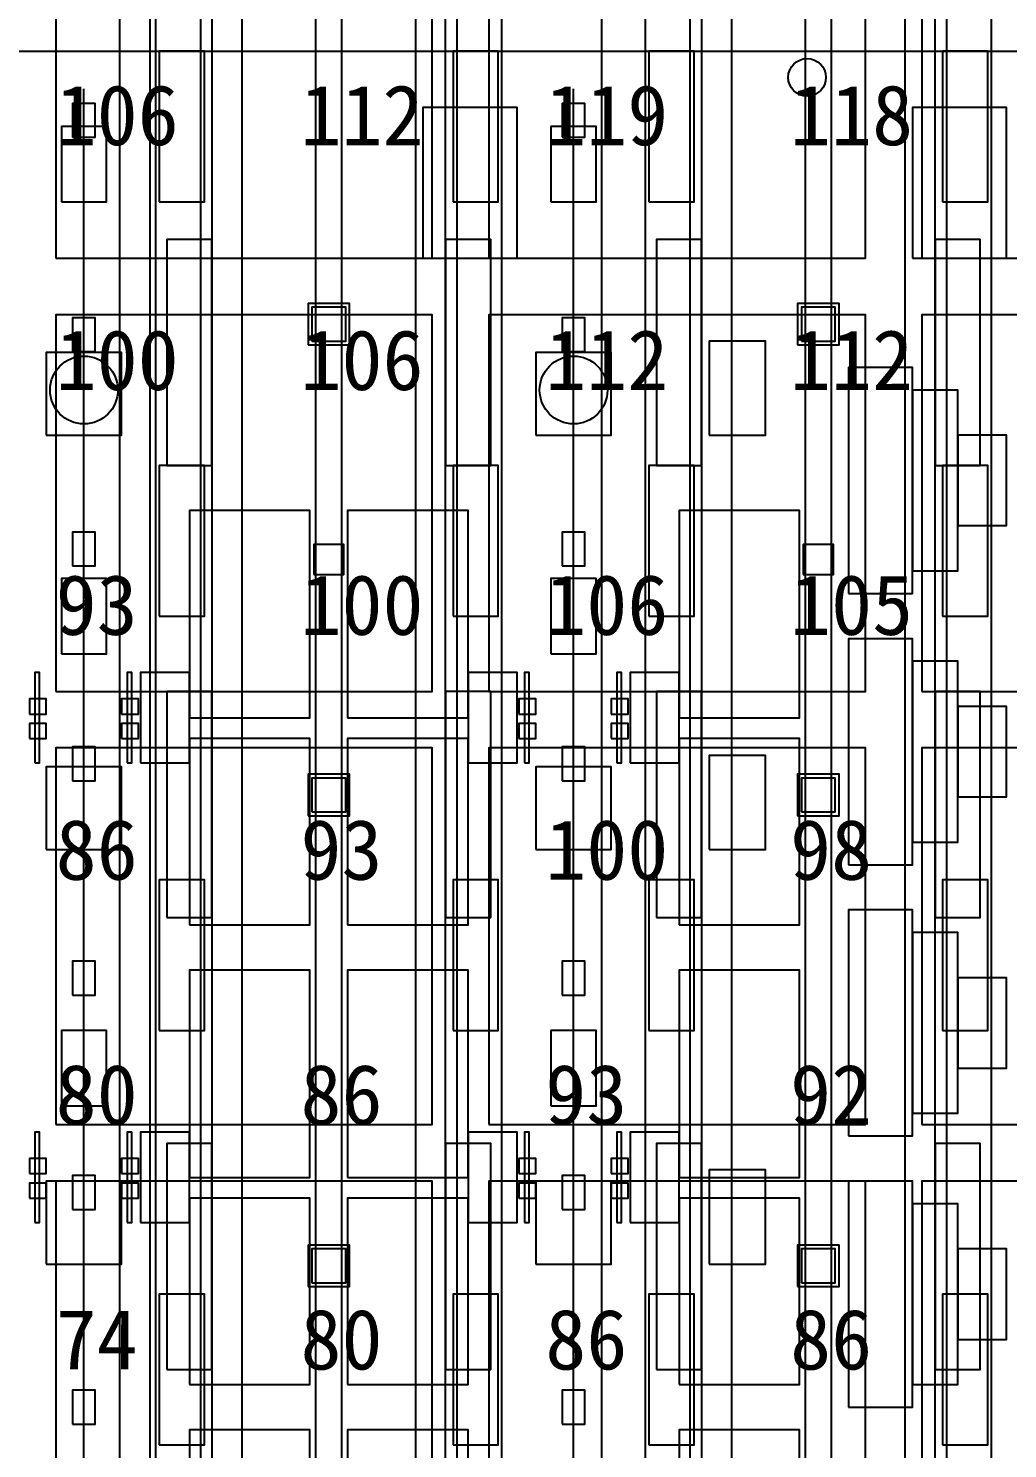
# Model space of a CAD drawing. Header units: metres. Extents: x -1640 to 1560, y -268 to 2338.
# Drawn here: x 124.78 to 150.78, y 1344.9 to 1382.6 of the extents above; entities that cross this region are included whole.
import ezdxf

# ---------------------------------------------------------------- set-up
doc = ezdxf.new("R2010")
doc.units = ezdxf.units.M
for name, color, linetype in [('1F_CHL', 4, 'Continuous'), ('1F_PUMP', 2, 'Continuous'), ('1F_SCR', 3, 'Continuous'), ('1F_STRUCT_COLUMN', 8, 'Continuous'), ('2F_CSF_LATERAL_RACK_CONCEPT', 9, 'Continuous'), ('2F_RFG', 5, 'Continuous'), ('2F_STRUCT_COLUMN', 8, 'Continuous'), ('2F_VMB', 6, 'Continuous'), ('3F_CLEANROOM_OVERHEAD_PIPE_DUCT_CONCEPT', 9, 'Continuous'), ('3F_EHS_EGRESS_DIST_M', 2, 'Continuous'), ('3F_EHS_EXTINGUISHER_HYDRANT_CABINET_CONCEPT', 1, 'Continuous'), ('3F_EHS_GAS_DETECTOR', 6, 'Continuous'), ('3F_ETCH', 2, 'Continuous'), ('3F_FOUP', 5, 'Continuous'), ('3F_OHT', 9, 'Continuous'), ('3F_OHTV', 1, 'Continuous'), ('3F_PHOTO', 1, 'Continuous'), ('3F_STK', 3, 'Continuous'), ('3F_STRUCT_COLUMN', 8, 'Continuous'), ('3F_TBAR', 6, 'Continuous'), ('4F_FFU', 1, 'Continuous'), ('4F_STRUCT_PLENUM_TRUSS_CONCEPT', 9, 'Continuous'), ('5F_CHL', 4, 'Continuous'), ('5F_PUMP', 2, 'Continuous'), ('5F_SCR', 3, 'Continuous'), ('5F_STRUCT_COLUMN', 8, 'Continuous'), ('6F_CSF_LATERAL_RACK_CONCEPT', 9, 'Continuous'), ('6F_RFG', 5, 'Continuous'), ('6F_STRUCT_COLUMN', 8, 'Continuous'), ('6F_VMB', 6, 'Continuous'), ('7F_CLEANROOM_OVERHEAD_PIPE_DUCT_CONCEPT', 9, 'Continuous'), ('7F_EHS_EGRESS_DIST_M', 2, 'Continuous'), ('7F_EHS_EXTINGUISHER_HYDRANT_CABINET_CONCEPT', 1, 'Continuous'), ('7F_EHS_GAS_DETECTOR', 6, 'Continuous'), ('7F_ETCH', 2, 'Continuous'), ('7F_FOUP', 5, 'Continuous'), ('7F_OHT', 9, 'Continuous'), ('7F_OHTV', 1, 'Continuous'), ('7F_PHOTO', 1, 'Continuous'), ('7F_STK', 3, 'Continuous'), ('7F_STRUCT_COLUMN', 8, 'Continuous'), ('7F_TBAR', 6, 'Continuous'), ('8F_FFU', 1, 'Continuous'), ('8F_STRUCT_PLENUM_TRUSS_CONCEPT', 9, 'Continuous'), ('UTIL_ELEC.LV_CONCEPT', 2, 'Continuous'), ('UTIL_PCW.R_CONCEPT', 1, 'Continuous'), ('UTIL_PCW.S_CONCEPT', 6, 'Continuous')]:
    doc.layers.add(name, color=color, linetype=linetype)

msp = doc.modelspace()

# ---------------------------------------------------------------- linework, layer by layer
at = {"layer": '1F_CHL'}
for points in [[(142.85, 1371.8), (144.35, 1371.8), (144.35, 1374.3), (142.85, 1374.3)], [(142.85, 1360.8), (144.35, 1360.8), (144.35, 1363.3), (142.85, 1363.3)], [(142.85, 1349.8), (144.35, 1349.8), (144.35, 1352.3), (142.85, 1352.3)]]:
    msp.add_lwpolyline(points, close=True, dxfattribs=at)
at = {"layer": '1F_PUMP'}
for points in [[(128.25, 1378), (129.45, 1378), (129.45, 1382), (128.25, 1382)], [(136.05, 1378), (137.25, 1378), (137.25, 1382), (136.05, 1382)], [(141.25, 1378), (142.45, 1378), (142.45, 1382), (141.25, 1382)], [(149.05, 1378), (150.25, 1378), (150.25, 1382), (149.05, 1382)], [(128.25, 1367), (129.45, 1367), (129.45, 1371), (128.25, 1371)], [(136.05, 1367), (137.25, 1367), (137.25, 1371), (136.05, 1371)], [(141.25, 1367), (142.45, 1367), (142.45, 1371), (141.25, 1371)], [(149.05, 1367), (150.25, 1367), (150.25, 1371), (149.05, 1371)], [(128.25, 1356), (129.45, 1356), (129.45, 1360), (128.25, 1360)], [(136.05, 1356), (137.25, 1356), (137.25, 1360), (136.05, 1360)], [(141.25, 1356), (142.45, 1356), (142.45, 1360), (141.25, 1360)], [(149.05, 1356), (150.25, 1356), (150.25, 1360), (149.05, 1360)], [(128.25, 1345), (129.45, 1345), (129.45, 1349), (128.25, 1349)], [(136.05, 1345), (137.25, 1345), (137.25, 1349), (136.05, 1349)], [(141.25, 1345), (142.45, 1345), (142.45, 1349), (141.25, 1349)], [(149.05, 1345), (150.25, 1345), (150.25, 1349), (149.05, 1349)]]:
    msp.add_lwpolyline(points, close=True, dxfattribs=at)
at = {"layer": '1F_SCR'}
for points in [[(125.25, 1371.8), (127.25, 1371.8), (127.25, 1374), (125.25, 1374)], [(138.25, 1371.8), (140.25, 1371.8), (140.25, 1374), (138.25, 1374)], [(125.25, 1360.8), (127.25, 1360.8), (127.25, 1363), (125.25, 1363)], [(138.25, 1360.8), (140.25, 1360.8), (140.25, 1363), (138.25, 1363)], [(125.25, 1349.8), (127.25, 1349.8), (127.25, 1352), (125.25, 1352)], [(138.25, 1349.8), (140.25, 1349.8), (140.25, 1352), (138.25, 1352)]]:
    msp.add_lwpolyline(points, close=True, dxfattribs=at)
at = {"layer": '1F_STRUCT_COLUMN'}
for points in [[(132.2, 1374.2), (133.3, 1374.2), (133.3, 1375.3), (132.2, 1375.3)], [(145.2, 1374.2), (146.3, 1374.2), (146.3, 1375.3), (145.2, 1375.3)], [(132.2, 1361.7), (133.3, 1361.7), (133.3, 1362.8), (132.2, 1362.8)], [(145.2, 1361.7), (146.3, 1361.7), (146.3, 1362.8), (145.2, 1362.8)], [(132.2, 1349.2), (133.3, 1349.2), (133.3, 1350.3), (132.2, 1350.3)], [(145.2, 1349.2), (146.3, 1349.2), (146.3, 1350.3), (145.2, 1350.3)]]:
    msp.add_lwpolyline(points, close=True, dxfattribs=at)
at = {"layer": '2F_CSF_LATERAL_RACK_CONCEPT'}
for points in [[(129.65, 1310), (130.45, 1310), (130.45, 1460), (129.65, 1460)], [(135.05, 1310), (135.85, 1310), (135.85, 1460), (135.05, 1460)], [(142.65, 1310), (143.45, 1310), (143.45, 1460), (142.65, 1460)], [(148.05, 1310), (148.85, 1310), (148.85, 1460), (148.05, 1460)]]:
    msp.add_lwpolyline(points, close=True, dxfattribs=at)
at = {"layer": '2F_RFG'}
for points in [[(128.45, 1371), (129.65, 1371), (129.65, 1377), (128.45, 1377)], [(135.85, 1371), (137.05, 1371), (137.05, 1377), (135.85, 1377)], [(141.45, 1371), (142.65, 1371), (142.65, 1377), (141.45, 1377)], [(148.85, 1371), (150.05, 1371), (150.05, 1377), (148.85, 1377)], [(128.45, 1359), (129.65, 1359), (129.65, 1365), (128.45, 1365)], [(135.85, 1359), (137.05, 1359), (137.05, 1365), (135.85, 1365)], [(141.45, 1359), (142.65, 1359), (142.65, 1365), (141.45, 1365)], [(148.85, 1359), (150.05, 1359), (150.05, 1365), (148.85, 1365)], [(128.45, 1347), (129.65, 1347), (129.65, 1353), (128.45, 1353)], [(135.85, 1347), (137.05, 1347), (137.05, 1353), (135.85, 1353)], [(141.45, 1347), (142.65, 1347), (142.65, 1353), (141.45, 1353)], [(148.85, 1347), (150.05, 1347), (150.05, 1353), (148.85, 1353)]]:
    msp.add_lwpolyline(points, close=True, dxfattribs=at)
at = {"layer": '2F_STRUCT_COLUMN'}
for points in [[(132.3, 1374.3), (133.2, 1374.3), (133.2, 1375.2), (132.3, 1375.2)], [(145.3, 1374.3), (146.2, 1374.3), (146.2, 1375.2), (145.3, 1375.2)], [(132.3, 1361.8), (133.2, 1361.8), (133.2, 1362.7), (132.3, 1362.7)], [(145.3, 1361.8), (146.2, 1361.8), (146.2, 1362.7), (145.3, 1362.7)], [(132.3, 1349.3), (133.2, 1349.3), (133.2, 1350.2), (132.3, 1350.2)], [(145.3, 1349.3), (146.2, 1349.3), (146.2, 1350.2), (145.3, 1350.2)]]:
    msp.add_lwpolyline(points, close=True, dxfattribs=at)
at = {"layer": '2F_VMB'}
for points in [[(125.65, 1378), (126.85, 1378), (126.85, 1380), (125.65, 1380)], [(138.65, 1378), (139.85, 1378), (139.85, 1380), (138.65, 1380)], [(125.65, 1366), (126.85, 1366), (126.85, 1368), (125.65, 1368)], [(138.65, 1366), (139.85, 1366), (139.85, 1368), (138.65, 1368)], [(125.65, 1354), (126.85, 1354), (126.85, 1356), (125.65, 1356)], [(138.65, 1354), (139.85, 1354), (139.85, 1356), (138.65, 1356)]]:
    msp.add_lwpolyline(points, close=True, dxfattribs=at)
at = {"layer": '3F_CLEANROOM_OVERHEAD_PIPE_DUCT_CONCEPT'}
for points in [[(128.15, 1309), (129.35, 1309), (129.35, 1461), (128.15, 1461)], [(136.15, 1309), (137.35, 1309), (137.35, 1461), (136.15, 1461)], [(141.15, 1309), (142.35, 1309), (142.35, 1461), (141.15, 1461)], [(149.15, 1309), (150.35, 1309), (150.35, 1461), (149.15, 1461)]]:
    msp.add_lwpolyline(points, close=True, dxfattribs=at)
at = {"layer": '3F_EHS_EXTINGUISHER_HYDRANT_CABINET_CONCEPT'}
msp.add_circle((145.45, 1381.3), 0.5, dxfattribs=at)
at = {"layer": '3F_EHS_GAS_DETECTOR'}
for centre in [(126.25, 1373), (139.25, 1373)]:
    msp.add_circle(centre, 0.9, dxfattribs=at)
at = {"layer": '3F_ETCH'}
for points in [[(146.55, 1367.6), (148.25, 1367.6), (148.25, 1373.6), (146.55, 1373.6)], [(148.25, 1368.2), (149.45, 1368.2), (149.45, 1373), (148.25, 1373)], [(149.45, 1369.4), (150.75, 1369.4), (150.75, 1371.8), (149.45, 1371.8)], [(146.55, 1360.4), (148.25, 1360.4), (148.25, 1366.4), (146.55, 1366.4)], [(148.25, 1361), (149.45, 1361), (149.45, 1365.8), (148.25, 1365.8)], [(149.45, 1362.2), (150.75, 1362.2), (150.75, 1364.6), (149.45, 1364.6)], [(146.55, 1353.2), (148.25, 1353.2), (148.25, 1359.2), (146.55, 1359.2)], [(148.25, 1353.8), (149.45, 1353.8), (149.45, 1358.6), (148.25, 1358.6)], [(149.45, 1355), (150.75, 1355), (150.75, 1357.4), (149.45, 1357.4)], [(146.55, 1346), (148.25, 1346), (148.25, 1352), (146.55, 1352)], [(148.25, 1346.6), (149.45, 1346.6), (149.45, 1351.4), (148.25, 1351.4)], [(149.45, 1347.8), (150.75, 1347.8), (150.75, 1350.2), (149.45, 1350.2)]]:
    msp.add_lwpolyline(points, close=True, dxfattribs=at)
at = {"layer": '3F_FOUP'}
for points in [[(124.8, 1364.4), (125.25, 1364.4), (125.25, 1364.8), (124.8, 1364.8)], [(127.25, 1364.4), (127.7, 1364.4), (127.7, 1364.8), (127.25, 1364.8)], [(137.8, 1364.4), (138.25, 1364.4), (138.25, 1364.8), (137.8, 1364.8)], [(140.25, 1364.4), (140.7, 1364.4), (140.7, 1364.8), (140.25, 1364.8)], [(124.8, 1363.75), (125.25, 1363.75), (125.25, 1364.15), (124.8, 1364.15)], [(127.25, 1363.75), (127.7, 1363.75), (127.7, 1364.15), (127.25, 1364.15)], [(137.8, 1363.75), (138.25, 1363.75), (138.25, 1364.15), (137.8, 1364.15)], [(140.25, 1363.75), (140.7, 1363.75), (140.7, 1364.15), (140.25, 1364.15)], [(124.8, 1352.2), (125.25, 1352.2), (125.25, 1352.6), (124.8, 1352.6)], [(127.25, 1352.2), (127.7, 1352.2), (127.7, 1352.6), (127.25, 1352.6)], [(137.8, 1352.2), (138.25, 1352.2), (138.25, 1352.6), (137.8, 1352.6)], [(140.25, 1352.2), (140.7, 1352.2), (140.7, 1352.6), (140.25, 1352.6)], [(124.8, 1351.55), (125.25, 1351.55), (125.25, 1351.95), (124.8, 1351.95)], [(127.25, 1351.55), (127.7, 1351.55), (127.7, 1351.95), (127.25, 1351.95)], [(137.8, 1351.55), (138.25, 1351.55), (138.25, 1351.95), (137.8, 1351.95)], [(140.25, 1351.55), (140.7, 1351.55), (140.7, 1351.95), (140.25, 1351.95)]]:
    msp.add_lwpolyline(points, close=True, dxfattribs=at)
at = {"layer": '3F_OHT'}
for p, q in [((126.25, 1309), (126.25, 1381)), ((139.25, 1309), (139.25, 1381))]:
    msp.add_line(p, q, dxfattribs=at)
at = {"layer": '3F_OHTV'}
for points in [[(125.95, 1379.71), (126.55, 1379.71), (126.55, 1380.61), (125.95, 1380.61)], [(138.95, 1379.71), (139.55, 1379.71), (139.55, 1380.61), (138.95, 1380.61)], [(125.95, 1374.02), (126.55, 1374.02), (126.55, 1374.92), (125.95, 1374.92)], [(138.95, 1374.02), (139.55, 1374.02), (139.55, 1374.92), (138.95, 1374.92)], [(125.95, 1368.33), (126.55, 1368.33), (126.55, 1369.23), (125.95, 1369.23)], [(138.95, 1368.33), (139.55, 1368.33), (139.55, 1369.23), (138.95, 1369.23)], [(125.95, 1362.63), (126.55, 1362.63), (126.55, 1363.53), (125.95, 1363.53)], [(138.95, 1362.63), (139.55, 1362.63), (139.55, 1363.53), (138.95, 1363.53)], [(125.95, 1356.94), (126.55, 1356.94), (126.55, 1357.84), (125.95, 1357.84)], [(138.95, 1356.94), (139.55, 1356.94), (139.55, 1357.84), (138.95, 1357.84)], [(125.95, 1351.25), (126.55, 1351.25), (126.55, 1352.15), (125.95, 1352.15)], [(138.95, 1351.25), (139.55, 1351.25), (139.55, 1352.15), (138.95, 1352.15)], [(125.95, 1345.55), (126.55, 1345.55), (126.55, 1346.45), (125.95, 1346.45)], [(138.95, 1345.55), (139.55, 1345.55), (139.55, 1346.45), (138.95, 1346.45)]]:
    msp.add_lwpolyline(points, close=True, dxfattribs=at)
at = {"layer": '3F_PHOTO'}
for points in [[(129.05, 1364.3), (132.25, 1364.3), (132.25, 1369.8), (129.05, 1369.8)], [(133.25, 1364.3), (136.45, 1364.3), (136.45, 1369.8), (133.25, 1369.8)], [(142.05, 1364.3), (145.25, 1364.3), (145.25, 1369.8), (142.05, 1369.8)], [(127.75, 1363.1), (129.05, 1363.1), (129.05, 1365.5), (127.75, 1365.5)], [(136.45, 1363.1), (137.75, 1363.1), (137.75, 1365.5), (136.45, 1365.5)], [(140.75, 1363.1), (142.05, 1363.1), (142.05, 1365.5), (140.75, 1365.5)], [(129.05, 1358.8), (132.25, 1358.8), (132.25, 1363.75), (129.05, 1363.75)], [(133.25, 1358.8), (136.45, 1358.8), (136.45, 1363.75), (133.25, 1363.75)], [(142.05, 1358.8), (145.25, 1358.8), (145.25, 1363.75), (142.05, 1363.75)], [(129.05, 1352.1), (132.25, 1352.1), (132.25, 1357.6), (129.05, 1357.6)], [(133.25, 1352.1), (136.45, 1352.1), (136.45, 1357.6), (133.25, 1357.6)], [(142.05, 1352.1), (145.25, 1352.1), (145.25, 1357.6), (142.05, 1357.6)], [(127.75, 1350.9), (129.05, 1350.9), (129.05, 1353.3), (127.75, 1353.3)], [(136.45, 1350.9), (137.75, 1350.9), (137.75, 1353.3), (136.45, 1353.3)], [(140.75, 1350.9), (142.05, 1350.9), (142.05, 1353.3), (140.75, 1353.3)], [(129.05, 1346.6), (132.25, 1346.6), (132.25, 1351.55), (129.05, 1351.55)], [(133.25, 1346.6), (136.45, 1346.6), (136.45, 1351.55), (133.25, 1351.55)], [(142.05, 1346.6), (145.25, 1346.6), (145.25, 1351.55), (142.05, 1351.55)], [(129.05, 1339.9), (132.25, 1339.9), (132.25, 1345.4), (129.05, 1345.4)], [(133.25, 1339.9), (136.45, 1339.9), (136.45, 1345.4), (133.25, 1345.4)], [(142.05, 1339.9), (145.25, 1339.9), (145.25, 1345.4), (142.05, 1345.4)]]:
    msp.add_lwpolyline(points, close=True, dxfattribs=at)
at = {"layer": '3F_STK'}
for points in [[(135.25, 1376.5), (137.75, 1376.5), (137.75, 1380.5), (135.25, 1380.5)], [(148.25, 1376.5), (150.75, 1376.5), (150.75, 1380.5), (148.25, 1380.5)]]:
    msp.add_lwpolyline(points, close=True, dxfattribs=at)
at = {"layer": '3F_STRUCT_COLUMN'}
for points in [[(132.35, 1368.1), (133.15, 1368.1), (133.15, 1368.9), (132.35, 1368.9)], [(145.35, 1368.1), (146.15, 1368.1), (146.15, 1368.9), (145.35, 1368.9)]]:
    msp.add_lwpolyline(points, close=True, dxfattribs=at)
at = {"layer": '3F_TBAR'}
for points in [[(124.95, 1363.1), (125.07, 1363.1), (125.07, 1365.5), (124.95, 1365.5)], [(127.4, 1363.1), (127.52, 1363.1), (127.52, 1365.5), (127.4, 1365.5)], [(137.95, 1363.1), (138.07, 1363.1), (138.07, 1365.5), (137.95, 1365.5)], [(140.4, 1363.1), (140.52, 1363.1), (140.52, 1365.5), (140.4, 1365.5)], [(124.95, 1350.9), (125.07, 1350.9), (125.07, 1353.3), (124.95, 1353.3)], [(127.4, 1350.9), (127.52, 1350.9), (127.52, 1353.3), (127.4, 1353.3)], [(137.95, 1350.9), (138.07, 1350.9), (138.07, 1353.3), (137.95, 1353.3)], [(140.4, 1350.9), (140.52, 1350.9), (140.52, 1353.3), (140.4, 1353.3)]]:
    msp.add_lwpolyline(points, close=True, dxfattribs=at)
at = {"layer": '4F_FFU'}
for points in [[(125.5, 1376.5), (135.5, 1376.5), (135.5, 1386.5), (125.5, 1386.5)], [(137, 1376.5), (147, 1376.5), (147, 1386.5), (137, 1386.5)], [(148.5, 1376.5), (158.5, 1376.5), (158.5, 1386.5), (148.5, 1386.5)], [(125.5, 1365), (135.5, 1365), (135.5, 1375), (125.5, 1375)], [(137, 1365), (147, 1365), (147, 1375), (137, 1375)], [(148.5, 1365), (158.5, 1365), (158.5, 1375), (148.5, 1375)], [(125.5, 1353.5), (135.5, 1353.5), (135.5, 1363.5), (125.5, 1363.5)], [(137, 1353.5), (147, 1353.5), (147, 1363.5), (137, 1363.5)], [(148.5, 1353.5), (158.5, 1353.5), (158.5, 1363.5), (148.5, 1363.5)], [(125.5, 1342), (135.5, 1342), (135.5, 1352), (125.5, 1352)], [(137, 1342), (147, 1342), (147, 1352), (137, 1352)], [(148.5, 1342), (158.5, 1342), (158.5, 1352), (148.5, 1352)]]:
    msp.add_lwpolyline(points, close=True, dxfattribs=at)
at = {"layer": '4F_STRUCT_PLENUM_TRUSS_CONCEPT'}
for points in [[(132.4, 1306), (133.1, 1306), (133.1, 1464), (132.4, 1464)], [(145.4, 1306), (146.1, 1306), (146.1, 1464), (145.4, 1464)]]:
    msp.add_lwpolyline(points, close=True, dxfattribs=at)
at = {"layer": '5F_CHL'}
for points in [[(142.85, 1371.8), (144.35, 1371.8), (144.35, 1374.3), (142.85, 1374.3)], [(142.85, 1360.8), (144.35, 1360.8), (144.35, 1363.3), (142.85, 1363.3)], [(142.85, 1349.8), (144.35, 1349.8), (144.35, 1352.3), (142.85, 1352.3)]]:
    msp.add_lwpolyline(points, close=True, dxfattribs=at)
at = {"layer": '5F_PUMP'}
for points in [[(128.25, 1378), (129.45, 1378), (129.45, 1382), (128.25, 1382)], [(136.05, 1378), (137.25, 1378), (137.25, 1382), (136.05, 1382)], [(141.25, 1378), (142.45, 1378), (142.45, 1382), (141.25, 1382)], [(149.05, 1378), (150.25, 1378), (150.25, 1382), (149.05, 1382)], [(128.25, 1367), (129.45, 1367), (129.45, 1371), (128.25, 1371)], [(136.05, 1367), (137.25, 1367), (137.25, 1371), (136.05, 1371)], [(141.25, 1367), (142.45, 1367), (142.45, 1371), (141.25, 1371)], [(149.05, 1367), (150.25, 1367), (150.25, 1371), (149.05, 1371)], [(128.25, 1356), (129.45, 1356), (129.45, 1360), (128.25, 1360)], [(136.05, 1356), (137.25, 1356), (137.25, 1360), (136.05, 1360)], [(141.25, 1356), (142.45, 1356), (142.45, 1360), (141.25, 1360)], [(149.05, 1356), (150.25, 1356), (150.25, 1360), (149.05, 1360)], [(128.25, 1345), (129.45, 1345), (129.45, 1349), (128.25, 1349)], [(136.05, 1345), (137.25, 1345), (137.25, 1349), (136.05, 1349)], [(141.25, 1345), (142.45, 1345), (142.45, 1349), (141.25, 1349)], [(149.05, 1345), (150.25, 1345), (150.25, 1349), (149.05, 1349)]]:
    msp.add_lwpolyline(points, close=True, dxfattribs=at)
at = {"layer": '5F_SCR'}
for points in [[(125.25, 1371.8), (127.25, 1371.8), (127.25, 1374), (125.25, 1374)], [(138.25, 1371.8), (140.25, 1371.8), (140.25, 1374), (138.25, 1374)], [(125.25, 1360.8), (127.25, 1360.8), (127.25, 1363), (125.25, 1363)], [(138.25, 1360.8), (140.25, 1360.8), (140.25, 1363), (138.25, 1363)], [(125.25, 1349.8), (127.25, 1349.8), (127.25, 1352), (125.25, 1352)], [(138.25, 1349.8), (140.25, 1349.8), (140.25, 1352), (138.25, 1352)]]:
    msp.add_lwpolyline(points, close=True, dxfattribs=at)
at = {"layer": '5F_STRUCT_COLUMN'}
for points in [[(132.2, 1374.2), (133.3, 1374.2), (133.3, 1375.3), (132.2, 1375.3)], [(145.2, 1374.2), (146.3, 1374.2), (146.3, 1375.3), (145.2, 1375.3)], [(132.2, 1361.7), (133.3, 1361.7), (133.3, 1362.8), (132.2, 1362.8)], [(145.2, 1361.7), (146.3, 1361.7), (146.3, 1362.8), (145.2, 1362.8)], [(132.2, 1349.2), (133.3, 1349.2), (133.3, 1350.3), (132.2, 1350.3)], [(145.2, 1349.2), (146.3, 1349.2), (146.3, 1350.3), (145.2, 1350.3)]]:
    msp.add_lwpolyline(points, close=True, dxfattribs=at)
at = {"layer": '6F_CSF_LATERAL_RACK_CONCEPT'}
for points in [[(129.65, 1310), (130.45, 1310), (130.45, 1460), (129.65, 1460)], [(135.05, 1310), (135.85, 1310), (135.85, 1460), (135.05, 1460)], [(142.65, 1310), (143.45, 1310), (143.45, 1460), (142.65, 1460)], [(148.05, 1310), (148.85, 1310), (148.85, 1460), (148.05, 1460)]]:
    msp.add_lwpolyline(points, close=True, dxfattribs=at)
at = {"layer": '6F_RFG'}
for points in [[(128.45, 1371), (129.65, 1371), (129.65, 1377), (128.45, 1377)], [(135.85, 1371), (137.05, 1371), (137.05, 1377), (135.85, 1377)], [(141.45, 1371), (142.65, 1371), (142.65, 1377), (141.45, 1377)], [(148.85, 1371), (150.05, 1371), (150.05, 1377), (148.85, 1377)], [(128.45, 1359), (129.65, 1359), (129.65, 1365), (128.45, 1365)], [(135.85, 1359), (137.05, 1359), (137.05, 1365), (135.85, 1365)], [(141.45, 1359), (142.65, 1359), (142.65, 1365), (141.45, 1365)], [(148.85, 1359), (150.05, 1359), (150.05, 1365), (148.85, 1365)], [(128.45, 1347), (129.65, 1347), (129.65, 1353), (128.45, 1353)], [(135.85, 1347), (137.05, 1347), (137.05, 1353), (135.85, 1353)], [(141.45, 1347), (142.65, 1347), (142.65, 1353), (141.45, 1353)], [(148.85, 1347), (150.05, 1347), (150.05, 1353), (148.85, 1353)]]:
    msp.add_lwpolyline(points, close=True, dxfattribs=at)
at = {"layer": '6F_STRUCT_COLUMN'}
for points in [[(132.3, 1374.3), (133.2, 1374.3), (133.2, 1375.2), (132.3, 1375.2)], [(145.3, 1374.3), (146.2, 1374.3), (146.2, 1375.2), (145.3, 1375.2)], [(132.3, 1361.8), (133.2, 1361.8), (133.2, 1362.7), (132.3, 1362.7)], [(145.3, 1361.8), (146.2, 1361.8), (146.2, 1362.7), (145.3, 1362.7)], [(132.3, 1349.3), (133.2, 1349.3), (133.2, 1350.2), (132.3, 1350.2)], [(145.3, 1349.3), (146.2, 1349.3), (146.2, 1350.2), (145.3, 1350.2)]]:
    msp.add_lwpolyline(points, close=True, dxfattribs=at)
at = {"layer": '6F_VMB'}
for points in [[(125.65, 1378), (126.85, 1378), (126.85, 1380), (125.65, 1380)], [(138.65, 1378), (139.85, 1378), (139.85, 1380), (138.65, 1380)], [(125.65, 1366), (126.85, 1366), (126.85, 1368), (125.65, 1368)], [(138.65, 1366), (139.85, 1366), (139.85, 1368), (138.65, 1368)], [(125.65, 1354), (126.85, 1354), (126.85, 1356), (125.65, 1356)], [(138.65, 1354), (139.85, 1354), (139.85, 1356), (138.65, 1356)]]:
    msp.add_lwpolyline(points, close=True, dxfattribs=at)
at = {"layer": '7F_CLEANROOM_OVERHEAD_PIPE_DUCT_CONCEPT'}
for points in [[(128.15, 1309), (129.35, 1309), (129.35, 1461), (128.15, 1461)], [(136.15, 1309), (137.35, 1309), (137.35, 1461), (136.15, 1461)], [(141.15, 1309), (142.35, 1309), (142.35, 1461), (141.15, 1461)], [(149.15, 1309), (150.35, 1309), (150.35, 1461), (149.15, 1461)]]:
    msp.add_lwpolyline(points, close=True, dxfattribs=at)
at = {"layer": '7F_EHS_EXTINGUISHER_HYDRANT_CABINET_CONCEPT'}
msp.add_circle((145.45, 1381.3), 0.5, dxfattribs=at)
at = {"layer": '7F_EHS_GAS_DETECTOR'}
for centre in [(126.25, 1373), (139.25, 1373)]:
    msp.add_circle(centre, 0.9, dxfattribs=at)
at = {"layer": '7F_ETCH'}
for points in [[(146.55, 1367.6), (148.25, 1367.6), (148.25, 1373.6), (146.55, 1373.6)], [(148.25, 1368.2), (149.45, 1368.2), (149.45, 1373), (148.25, 1373)], [(149.45, 1369.4), (150.75, 1369.4), (150.75, 1371.8), (149.45, 1371.8)], [(146.55, 1360.4), (148.25, 1360.4), (148.25, 1366.4), (146.55, 1366.4)], [(148.25, 1361), (149.45, 1361), (149.45, 1365.8), (148.25, 1365.8)], [(149.45, 1362.2), (150.75, 1362.2), (150.75, 1364.6), (149.45, 1364.6)], [(146.55, 1353.2), (148.25, 1353.2), (148.25, 1359.2), (146.55, 1359.2)], [(148.25, 1353.8), (149.45, 1353.8), (149.45, 1358.6), (148.25, 1358.6)], [(149.45, 1355), (150.75, 1355), (150.75, 1357.4), (149.45, 1357.4)], [(146.55, 1346), (148.25, 1346), (148.25, 1352), (146.55, 1352)], [(148.25, 1346.6), (149.45, 1346.6), (149.45, 1351.4), (148.25, 1351.4)], [(149.45, 1347.8), (150.75, 1347.8), (150.75, 1350.2), (149.45, 1350.2)]]:
    msp.add_lwpolyline(points, close=True, dxfattribs=at)
at = {"layer": '7F_FOUP'}
for points in [[(124.8, 1364.4), (125.25, 1364.4), (125.25, 1364.8), (124.8, 1364.8)], [(127.25, 1364.4), (127.7, 1364.4), (127.7, 1364.8), (127.25, 1364.8)], [(137.8, 1364.4), (138.25, 1364.4), (138.25, 1364.8), (137.8, 1364.8)], [(140.25, 1364.4), (140.7, 1364.4), (140.7, 1364.8), (140.25, 1364.8)], [(124.8, 1363.75), (125.25, 1363.75), (125.25, 1364.15), (124.8, 1364.15)], [(127.25, 1363.75), (127.7, 1363.75), (127.7, 1364.15), (127.25, 1364.15)], [(137.8, 1363.75), (138.25, 1363.75), (138.25, 1364.15), (137.8, 1364.15)], [(140.25, 1363.75), (140.7, 1363.75), (140.7, 1364.15), (140.25, 1364.15)], [(124.8, 1352.2), (125.25, 1352.2), (125.25, 1352.6), (124.8, 1352.6)], [(127.25, 1352.2), (127.7, 1352.2), (127.7, 1352.6), (127.25, 1352.6)], [(137.8, 1352.2), (138.25, 1352.2), (138.25, 1352.6), (137.8, 1352.6)], [(140.25, 1352.2), (140.7, 1352.2), (140.7, 1352.6), (140.25, 1352.6)], [(124.8, 1351.55), (125.25, 1351.55), (125.25, 1351.95), (124.8, 1351.95)], [(127.25, 1351.55), (127.7, 1351.55), (127.7, 1351.95), (127.25, 1351.95)], [(137.8, 1351.55), (138.25, 1351.55), (138.25, 1351.95), (137.8, 1351.95)], [(140.25, 1351.55), (140.7, 1351.55), (140.7, 1351.95), (140.25, 1351.95)]]:
    msp.add_lwpolyline(points, close=True, dxfattribs=at)
at = {"layer": '7F_OHT'}
for p, q in [((126.25, 1309), (126.25, 1381)), ((139.25, 1309), (139.25, 1381))]:
    msp.add_line(p, q, dxfattribs=at)
at = {"layer": '7F_OHTV'}
for points in [[(125.95, 1379.71), (126.55, 1379.71), (126.55, 1380.61), (125.95, 1380.61)], [(138.95, 1379.71), (139.55, 1379.71), (139.55, 1380.61), (138.95, 1380.61)], [(125.95, 1374.02), (126.55, 1374.02), (126.55, 1374.92), (125.95, 1374.92)], [(138.95, 1374.02), (139.55, 1374.02), (139.55, 1374.92), (138.95, 1374.92)], [(125.95, 1368.33), (126.55, 1368.33), (126.55, 1369.23), (125.95, 1369.23)], [(138.95, 1368.33), (139.55, 1368.33), (139.55, 1369.23), (138.95, 1369.23)], [(125.95, 1362.63), (126.55, 1362.63), (126.55, 1363.53), (125.95, 1363.53)], [(138.95, 1362.63), (139.55, 1362.63), (139.55, 1363.53), (138.95, 1363.53)], [(125.95, 1356.94), (126.55, 1356.94), (126.55, 1357.84), (125.95, 1357.84)], [(138.95, 1356.94), (139.55, 1356.94), (139.55, 1357.84), (138.95, 1357.84)], [(125.95, 1351.25), (126.55, 1351.25), (126.55, 1352.15), (125.95, 1352.15)], [(138.95, 1351.25), (139.55, 1351.25), (139.55, 1352.15), (138.95, 1352.15)], [(125.95, 1345.55), (126.55, 1345.55), (126.55, 1346.45), (125.95, 1346.45)], [(138.95, 1345.55), (139.55, 1345.55), (139.55, 1346.45), (138.95, 1346.45)]]:
    msp.add_lwpolyline(points, close=True, dxfattribs=at)
at = {"layer": '7F_PHOTO'}
for points in [[(129.05, 1364.3), (132.25, 1364.3), (132.25, 1369.8), (129.05, 1369.8)], [(133.25, 1364.3), (136.45, 1364.3), (136.45, 1369.8), (133.25, 1369.8)], [(142.05, 1364.3), (145.25, 1364.3), (145.25, 1369.8), (142.05, 1369.8)], [(127.75, 1363.1), (129.05, 1363.1), (129.05, 1365.5), (127.75, 1365.5)], [(136.45, 1363.1), (137.75, 1363.1), (137.75, 1365.5), (136.45, 1365.5)], [(140.75, 1363.1), (142.05, 1363.1), (142.05, 1365.5), (140.75, 1365.5)], [(129.05, 1358.8), (132.25, 1358.8), (132.25, 1363.75), (129.05, 1363.75)], [(133.25, 1358.8), (136.45, 1358.8), (136.45, 1363.75), (133.25, 1363.75)], [(142.05, 1358.8), (145.25, 1358.8), (145.25, 1363.75), (142.05, 1363.75)], [(129.05, 1352.1), (132.25, 1352.1), (132.25, 1357.6), (129.05, 1357.6)], [(133.25, 1352.1), (136.45, 1352.1), (136.45, 1357.6), (133.25, 1357.6)], [(142.05, 1352.1), (145.25, 1352.1), (145.25, 1357.6), (142.05, 1357.6)], [(127.75, 1350.9), (129.05, 1350.9), (129.05, 1353.3), (127.75, 1353.3)], [(136.45, 1350.9), (137.75, 1350.9), (137.75, 1353.3), (136.45, 1353.3)], [(140.75, 1350.9), (142.05, 1350.9), (142.05, 1353.3), (140.75, 1353.3)], [(129.05, 1346.6), (132.25, 1346.6), (132.25, 1351.55), (129.05, 1351.55)], [(133.25, 1346.6), (136.45, 1346.6), (136.45, 1351.55), (133.25, 1351.55)], [(142.05, 1346.6), (145.25, 1346.6), (145.25, 1351.55), (142.05, 1351.55)], [(129.05, 1339.9), (132.25, 1339.9), (132.25, 1345.4), (129.05, 1345.4)], [(133.25, 1339.9), (136.45, 1339.9), (136.45, 1345.4), (133.25, 1345.4)], [(142.05, 1339.9), (145.25, 1339.9), (145.25, 1345.4), (142.05, 1345.4)]]:
    msp.add_lwpolyline(points, close=True, dxfattribs=at)
at = {"layer": '7F_STK'}
for points in [[(135.25, 1376.5), (137.75, 1376.5), (137.75, 1380.5), (135.25, 1380.5)], [(148.25, 1376.5), (150.75, 1376.5), (150.75, 1380.5), (148.25, 1380.5)]]:
    msp.add_lwpolyline(points, close=True, dxfattribs=at)
at = {"layer": '7F_STRUCT_COLUMN'}
for points in [[(132.35, 1368.1), (133.15, 1368.1), (133.15, 1368.9), (132.35, 1368.9)], [(145.35, 1368.1), (146.15, 1368.1), (146.15, 1368.9), (145.35, 1368.9)]]:
    msp.add_lwpolyline(points, close=True, dxfattribs=at)
at = {"layer": '7F_TBAR'}
for points in [[(124.95, 1363.1), (125.07, 1363.1), (125.07, 1365.5), (124.95, 1365.5)], [(127.4, 1363.1), (127.52, 1363.1), (127.52, 1365.5), (127.4, 1365.5)], [(137.95, 1363.1), (138.07, 1363.1), (138.07, 1365.5), (137.95, 1365.5)], [(140.4, 1363.1), (140.52, 1363.1), (140.52, 1365.5), (140.4, 1365.5)], [(124.95, 1350.9), (125.07, 1350.9), (125.07, 1353.3), (124.95, 1353.3)], [(127.4, 1350.9), (127.52, 1350.9), (127.52, 1353.3), (127.4, 1353.3)], [(137.95, 1350.9), (138.07, 1350.9), (138.07, 1353.3), (137.95, 1353.3)], [(140.4, 1350.9), (140.52, 1350.9), (140.52, 1353.3), (140.4, 1353.3)]]:
    msp.add_lwpolyline(points, close=True, dxfattribs=at)
at = {"layer": '8F_FFU'}
for points in [[(125.5, 1376.5), (135.5, 1376.5), (135.5, 1386.5), (125.5, 1386.5)], [(137, 1376.5), (147, 1376.5), (147, 1386.5), (137, 1386.5)], [(148.5, 1376.5), (158.5, 1376.5), (158.5, 1386.5), (148.5, 1386.5)], [(125.5, 1365), (135.5, 1365), (135.5, 1375), (125.5, 1375)], [(137, 1365), (147, 1365), (147, 1375), (137, 1375)], [(148.5, 1365), (158.5, 1365), (158.5, 1375), (148.5, 1375)], [(125.5, 1353.5), (135.5, 1353.5), (135.5, 1363.5), (125.5, 1363.5)], [(137, 1353.5), (147, 1353.5), (147, 1363.5), (137, 1363.5)], [(148.5, 1353.5), (158.5, 1353.5), (158.5, 1363.5), (148.5, 1363.5)], [(125.5, 1342), (135.5, 1342), (135.5, 1352), (125.5, 1352)], [(137, 1342), (147, 1342), (147, 1352), (137, 1352)], [(148.5, 1342), (158.5, 1342), (158.5, 1352), (148.5, 1352)]]:
    msp.add_lwpolyline(points, close=True, dxfattribs=at)
at = {"layer": '8F_STRUCT_PLENUM_TRUSS_CONCEPT'}
for points in [[(132.4, 1306), (133.1, 1306), (133.1, 1464), (132.4, 1464)], [(145.4, 1306), (146.1, 1306), (146.1, 1464), (145.4, 1464)]]:
    msp.add_lwpolyline(points, close=True, dxfattribs=at)
at = {"layer": 'UTIL_ELEC.LV_CONCEPT'}
msp.add_line((140, 1311.7), (140, 1472.3), dxfattribs=at)
msp.add_line((140, 1311.7), (140, 1472.3), dxfattribs=at)
at = {"layer": 'UTIL_PCW.R_CONCEPT'}
msp.add_line((128.005, 1311.78), (128.005, 1458.23), dxfattribs=at)
msp.add_line((128.005, 1311.78), (128.005, 1458.23), dxfattribs=at)
at = {"layer": 'UTIL_PCW.S_CONCEPT'}
for p, q in [((127.205, 1311.78), (127.205, 1458.23)), ((127.205, 1311.78), (127.205, 1458.23)), ((-276.4, 1382), (293.4, 1382)), ((-276.4, 1382), (293.4, 1382))]:
    msp.add_line(p, q, dxfattribs=at)

# ---------------------------------------------------------------- texts
at = {"layer": '3F_EHS_EGRESS_DIST_M'}
for s, p in [('106', (125.5, 1379.5)), ('112', (132, 1379.5)), ('119', (138.5, 1379.5)), ('118', (145, 1379.5)), ('100', (125.5, 1373)), ('106', (132, 1373)), ('112', (138.5, 1373)), ('112', (145, 1373)), ('93', (125.5, 1366.5)), ('100', (132, 1366.5)), ('106', (138.5, 1366.5)), ('105', (145, 1366.5)), ('86', (125.5, 1360)), ('93', (132, 1360)), ('100', (138.5, 1360)), ('98', (145, 1360)), ('80', (125.5, 1353.5)), ('86', (132, 1353.5)), ('93', (138.5, 1353.5)), ('92', (145, 1353.5)), ('74', (125.5, 1347)), ('80', (132, 1347)), ('86', (138.5, 1347)), ('86', (145, 1347))]:
    msp.add_text(s, height=1.6, dxfattribs=at).set_placement(p)
at = {"layer": '7F_EHS_EGRESS_DIST_M'}
for s, p in [('106', (125.5, 1379.5)), ('112', (132, 1379.5)), ('119', (138.5, 1379.5)), ('118', (145, 1379.5)), ('100', (125.5, 1373)), ('106', (132, 1373)), ('112', (138.5, 1373)), ('112', (145, 1373)), ('93', (125.5, 1366.5)), ('100', (132, 1366.5)), ('106', (138.5, 1366.5)), ('105', (145, 1366.5)), ('86', (125.5, 1360)), ('93', (132, 1360)), ('100', (138.5, 1360)), ('98', (145, 1360)), ('80', (125.5, 1353.5)), ('86', (132, 1353.5)), ('93', (138.5, 1353.5)), ('92', (145, 1353.5)), ('74', (125.5, 1347)), ('80', (132, 1347)), ('86', (138.5, 1347)), ('86', (145, 1347))]:
    msp.add_text(s, height=1.6, dxfattribs=at).set_placement(p)

doc.saveas('drawing.dxf')
